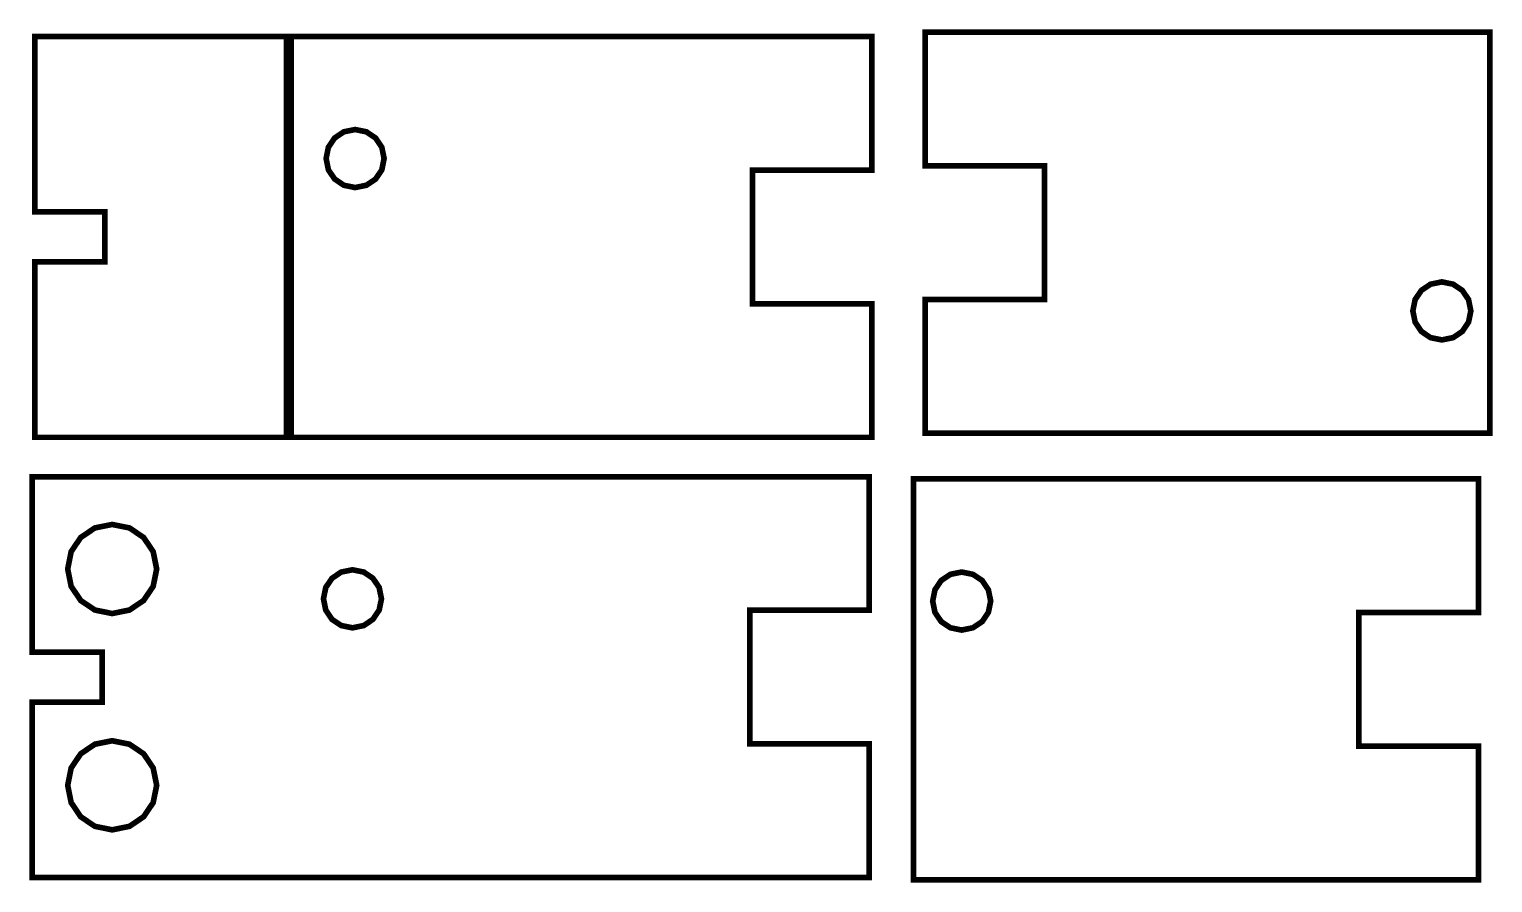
# Model space of a CAD drawing. Extents: x 0.12 to 2.99, y 9.93 to 11.6.
import ezdxf

# ---------------------------------------------------------------- set-up
doc = ezdxf.new("R2010")
doc.units = 0
doc.layers.get('0').update_dxf_attribs({"linetype": 'CONTINUOUS'})

msp = doc.modelspace()

# ---------------------------------------------------------------- linework, layer by layer
at = {"color": 0}
for points, const_width in [([(1.87819, 11.5963), (1.87819, 11.3337), (2.11317, 11.3337), (2.11317, 11.0711), (1.87819, 11.0711), (1.87819, 10.8085), (2.98867, 10.8085), (2.98867, 11.5963), (1.87819, 11.5963)], 0.011111), ([(1.77354, 10.8001), (1.77354, 11.0627), (1.53851, 11.0627), (1.53851, 11.3253), (1.77354, 11.3253), (1.77354, 11.5879), (0.663032, 11.5879), (0.127604, 11.5879), (0.127604, 11.2432), (0.265408, 11.2432), (0.265408, 11.1448), (0.127604, 11.1448), (0.127604, 10.8001), (0.663032, 10.8001), (1.77354, 10.8001)], 0.011111), ([(0.627225, 11.5768), (0.627279, 11.5768), (0.627279, 10.8116), (0.627225, 10.8116), (0.627225, 11.5768)], 0.020581), ([(0.757542, 11.4049), (0.735351, 11.4004), (0.717231, 11.3882), (0.704969, 11.3701), (0.700521, 11.3479), (0.704969, 11.3257), (0.717231, 11.3076), (0.735351, 11.2954), (0.757542, 11.2909), (0.779676, 11.2954), (0.797797, 11.3076), (0.810004, 11.3257), (0.814507, 11.3479), (0.810004, 11.3701), (0.797797, 11.3882), (0.779676, 11.4004), (0.757542, 11.4049), (0.757542, 11.4049)], 0.011111), ([(2.89421, 10.9915), (2.91635, 10.996), (2.93446, 11.0082), (2.94667, 11.0264), (2.95117, 11.0485), (2.94667, 11.0707), (2.93446, 11.0888), (2.91635, 11.101), (2.89421, 11.1055), (2.87196, 11.101), (2.85385, 11.0888), (2.84164, 11.0707), (2.83718, 11.0485), (2.84164, 11.0264), (2.85385, 11.0082), (2.87196, 10.996), (2.89421, 10.9915)], 0.011111), ([(1.76833, 9.93494), (1.76833, 10.1976), (1.53331, 10.1976), (1.53331, 10.4602), (1.76833, 10.4602), (1.76833, 10.7228), (0.657824, 10.7228), (0.122396, 10.7228), (0.122396, 10.3781), (0.2602, 10.3781), (0.2602, 10.2797), (0.122396, 10.2797), (0.122396, 9.93494), (0.657824, 9.93494), (1.76833, 9.93494)], 0.011111), ([(2.9661, 9.93056), (2.9661, 10.1932), (2.73113, 10.1932), (2.73113, 10.4558), (2.9661, 10.4558), (2.9661, 10.7184), (1.85562, 10.7184), (1.85562, 9.93056), (2.9661, 9.93056)], 0.011111), ([(0.279893, 10.6289), (0.245822, 10.6221), (0.21799, 10.6033), (0.199219, 10.5755), (0.192383, 10.5414), (0.199219, 10.5074), (0.21799, 10.4795), (0.245822, 10.4608), (0.279893, 10.4539), (0.313911, 10.4608), (0.341689, 10.4795), (0.36046, 10.5074), (0.36735, 10.5414), (0.36046, 10.5755), (0.341689, 10.6033), (0.313911, 10.6221), (0.279893, 10.6289)], 0.011111), ([(0.752333, 10.5398), (0.730089, 10.5354), (0.711968, 10.5231), (0.699761, 10.505), (0.695313, 10.4828), (0.699761, 10.4607), (0.711968, 10.4425), (0.730089, 10.4303), (0.752333, 10.4258), (0.774468, 10.4303), (0.792589, 10.4425), (0.804796, 10.4607), (0.809299, 10.4828), (0.804796, 10.505), (0.792589, 10.5231), (0.774468, 10.5354), (0.752333, 10.5398)], 0.011111), ([(1.95008, 10.5354), (1.9279, 10.5309), (1.90978, 10.5187), (1.89751, 10.5006), (1.89307, 10.4784), (1.89751, 10.4563), (1.90978, 10.4381), (1.9279, 10.4259), (1.95008, 10.4214), (1.97222, 10.4259), (1.9904, 10.4381), (2.00261, 10.4563), (2.00711, 10.4784), (2.00261, 10.5006), (1.9904, 10.5187), (1.97222, 10.5309), (1.95008, 10.5354)], 0.011111), ([(0.279893, 10.2039), (0.245822, 10.1971), (0.21799, 10.1783), (0.199219, 10.1504), (0.192383, 10.1164), (0.199219, 10.0824), (0.21799, 10.0546), (0.245822, 10.0358), (0.279893, 10.0289), (0.313911, 10.0358), (0.341689, 10.0546), (0.36046, 10.0824), (0.36735, 10.1164), (0.36046, 10.1504), (0.341689, 10.1783), (0.313911, 10.1971), (0.279893, 10.2039)], 0.011111)]:
    msp.add_lwpolyline(points, close=True, dxfattribs=dict(at, const_width=const_width))
at = {"color": 5}
msp.add_lwpolyline([(0.627225, 11.5768), (0.627279, 11.5768), (0.627279, 10.8116), (0.627225, 10.8116), (0.627225, 11.5768)], close=True, dxfattribs=at)

doc.saveas('drawing.dxf')
